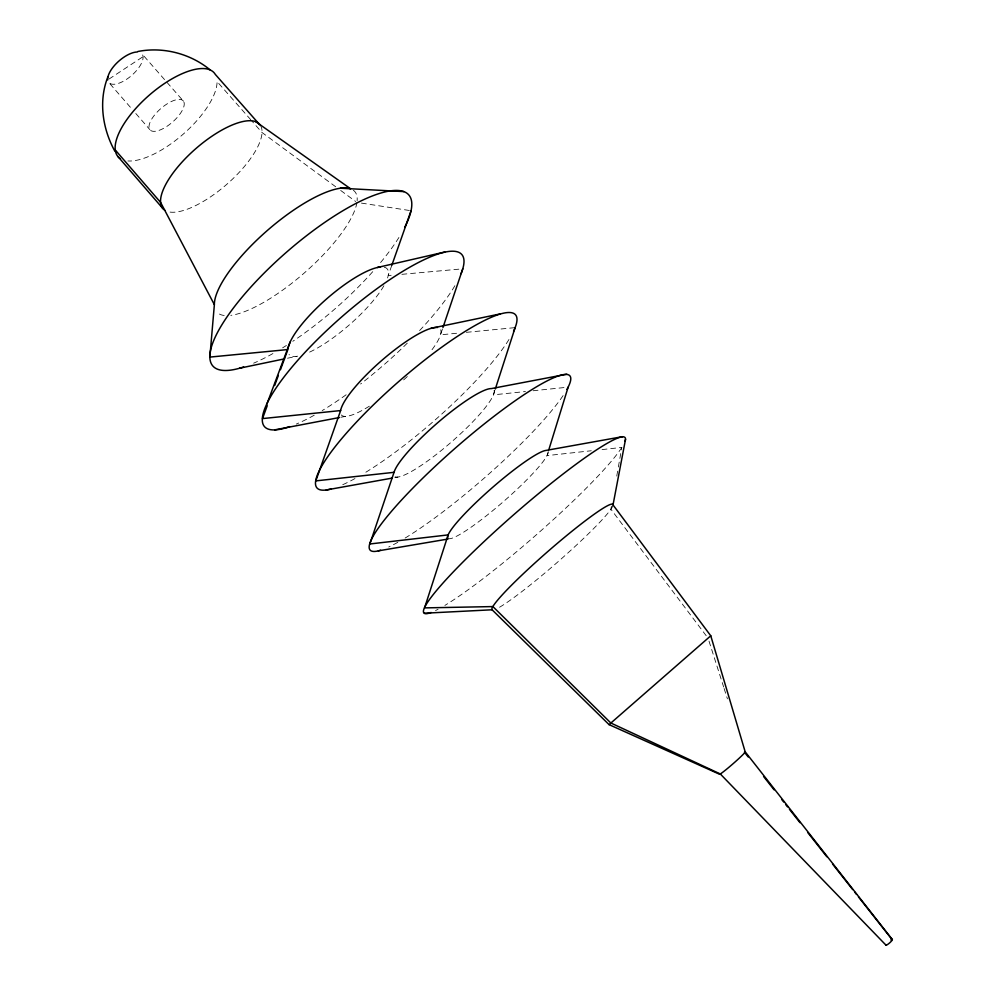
<?xml version="1.0" encoding="UTF-8"?>
<svg xmlns="http://www.w3.org/2000/svg" width="995" height="995" viewBox="0 0 995 995"><rect width="100%" height="100%" fill="white"/><g stroke="black" fill="none" stroke-linecap="round" stroke-linejoin="round"><path stroke-width="0.75" stroke-dasharray="4.97 3.73" d="M611.428 506.194L610.893 509.216L706.201 635.718M616.763 476.058L618.094 468.521M618.355 467.016L621.825 447.427L600.445 449.765M547.922 452.688L547.014 455.61L591.291 450.76M494.838 390.463L493.421 394.841L525.447 391.545M442.464 328.959L440.486 334.83L458.77 333.064M391.756 265.478L388.199 275.565L391.246 275.292M109.015 79.053L143.069 56.665M287.543 358.225L296.522 356.359M340.887 417.253L345.389 416.395M394.828 477.625L397.876 477.078M533.071 390.761L566.628 387.316M466.381 332.33L515.136 327.629M401.905 274.321L462.774 268.824M361.434 203.104L411.047 210.741M335.701 186.774L262.021 132.509L251.81 120.93M340.688 190.455L355.675 201.5M250.79 119.773L217.072 81.553A63.779 25.845 -41.1 0 1 184.274 133.218A63.779 25.845 -41.1 0 1 127.932 160.966M183.515 101.229A22.039 8.93 -41.1 0 0 153.864 115.93A22.039 8.93 -41.1 0 0 162.508 128.902A22.039 8.93 -41.1 0 0 183.515 101.229L142.223 54.128A21.94 9.627 -41.1 0 1 131.041 75.981A21.94 9.627 -41.1 0 1 108.704 82.361L131.788 108.89M135.805 113.505L149.859 129.648M709.012 641.153L723.651 687.023M724.111 688.503L727.42 698.863M260.64 125.756A64.128 23.631 -41.1 0 1 231.089 180.443A64.128 23.631 -41.1 0 1 168.453 211.798M353.362 190.232A91.577 28.146 -41.1 0 1 357.13 200.729M356.931 202.42A91.577 28.146 -41.1 0 1 307.057 270.528A91.577 28.146 -41.1 0 1 230.79 315.365M224.198 315.477A91.577 28.146 -41.1 0 1 216.96 312.169M398.92 237.469A130.071 37.288 -41.1 0 1 378.722 264.782M372.739 271.685A130.071 37.288 -41.1 0 1 292.804 341.297M286.398 345.476A130.071 37.288 -41.1 0 1 282.63 347.827M272.928 353.548A130.071 37.288 -41.1 0 1 253.638 363.175M384.257 267.22A65.123 17.251 -41.1 0 1 387.553 277.966M383.908 285.764A65.123 17.251 -41.1 0 1 307.841 352.914M297.716 356.185A65.123 17.251 -41.1 0 1 289.048 354.481M454.889 285.714A130.892 31.927 -41.1 0 1 419.119 331.074M407.303 343.138A130.892 31.927 -41.1 0 1 360.6 383.995M346.148 394.766A130.892 31.927 -41.1 0 1 322.169 410.612M314.246 415.201A130.892 31.927 -41.1 0 1 296.249 424.094M440.673 329.755A65.533 14.539 -41.1 0 1 430.499 351.695M407.316 376.545A65.533 14.539 -41.1 0 1 401.731 381.607M369.369 406.184A65.533 14.539 -41.1 0 1 341.335 414.952M508.955 339.519A131.726 26.43 -41.1 0 1 362.976 473.968M354.966 478.57A131.726 26.43 -41.1 0 1 341.671 485.174M494.092 390.289A65.944 11.766 -41.1 0 1 449.678 443.509A65.944 11.766 -41.1 0 1 394.281 476.195M563.095 395.587A132.559 20.795 -41.1 0 1 404.418 538.482M397.813 542.312A132.559 20.795 -41.1 0 1 388.722 547.001M548.183 451.581A66.366 8.93 -41.1 0 1 503.893 501.206A66.366 8.93 -41.1 0 1 448.571 538.656M621.825 447.427A133.405 15 -41.1 0 1 544.066 527.972A133.405 15 -41.1 0 1 444.877 605.408M438.074 609.263A133.405 15 -41.1 0 1 435.524 610.569M612.87 505.684A80.172 7.214 -41.1 0 1 563.182 557.188A80.172 7.214 -41.1 0 1 497.326 608.467"/><path stroke-width="1.49" d="M255.864 121.726L350.551 188.764A91.577 28.146 -41.1 0 0 270.142 228.066A91.577 28.146 -41.1 0 0 214.373 304.681L209.858 357.093L287.866 349.556L280.466 369.692M424.467 613.218L492.09 609.786A80.172 7.214 -41.1 0 1 550.198 549.451A80.172 7.214 -41.1 0 1 613.019 504.938L625.544 439.205M548.817 449.777L568.145 387.154M495.311 388.995L515.136 327.629M566.777 374.219L491.356 388.585A65.944 11.766 -41.1 0 0 438.31 422.203A65.944 11.766 -41.1 0 0 394.045 472.326L369.854 543.979L448.16 534.9L424.566 607.895L492.898 606.577L610.843 723.004L720.293 773.961L886.072 945.25M442.962 327.492L462.774 268.824M437.464 327.517A65.533 14.539 -41.1 0 0 383.224 359.183A65.533 14.539 -41.1 0 0 340.626 410.562L315.825 480.883L394.045 472.326M391.756 265.478L411.047 210.741M267.257 405.649L262.506 418.596L340.626 410.562M274.657 385.513L278.351 375.451M266.809 404.231L290.192 341.957M107.957 76.665C98.343 100.831 102.46 128.604 114.773 151.053M492.09 609.786L609.052 724.621L710.766 635.793L613.019 504.938M377.354 267.506L444.753 252.021M239.658 368.2L284.545 358.847M430.984 328.338L499.913 313.972M274.744 429.852L339.382 417.539M326.223 489.975L391.781 478.172M622.46 436.681L545.944 450.437A66.366 8.93 -41.1 0 0 487.562 491.828A66.366 8.93 -41.1 0 0 447.887 538.208M378.349 550.844L447.999 539.041M137.832 51.504C163.006 46.516 190.393 53.556 210.144 69.911M340.365 188.204L403.958 191.6M609.052 724.621L719.584 774.247M259.633 124.624L215.293 74.389A63.779 25.845 -41.1 0 0 148.578 95.769A63.779 25.845 -41.1 0 0 119.972 158.429M115.283 150.009L160.605 202.408L214.373 304.681M117.97 156.588L162.894 208.564M745.367 753.352L748.24 756.996M763.575 776.461L774.11 789.843M781.784 799.57L783.699 802.007M785.615 804.433L787.53 806.87M789.445 809.296L799.992 822.678M807.654 832.417L826.82 856.732M832.566 864.033L852.69 889.58M854.618 892.005L856.533 894.443M858.449 896.881L891.993 939.442M892.266 939.467L745.168 751.797L710.766 635.793M164.747 210.219A64.128 23.631 -41.1 0 1 193.975 150.27A64.128 23.631 -41.1 0 1 259.956 124.723M107.758 79.886A21.94 9.627 -41.1 0 1 107.796 77.772M108.02 76.603A21.94 9.627 -41.1 0 1 119.761 60.309A21.94 9.627 -41.1 0 1 137.235 52.001M243.613 366.993A130.071 37.288 -41.1 0 1 228.141 315.266A130.071 37.288 -41.1 0 1 358.747 202.022A130.071 37.288 -41.1 0 1 404.716 227.295M288.015 348.474A65.123 17.251 -41.1 0 1 326.037 299.42A65.123 17.251 -41.1 0 1 380.476 267.008M289.769 426.594A130.892 31.927 -41.1 0 1 337.865 320.29A130.892 31.927 -41.1 0 1 461.071 273.613M331.298 488.931A131.726 26.43 -41.1 0 1 401.333 379.282A131.726 26.43 -41.1 0 1 513.544 331.26M380.6 550.223A132.559 20.795 -41.1 0 1 460.237 443.845A132.559 20.795 -41.1 0 1 566.963 389.368M431.133 612.472A133.405 15 -41.1 0 1 510.161 517.848A133.405 15 -41.1 0 1 625.034 441.345M744.409 752.133A17.039 0.97 -41.1 0 1 733.551 763.302A17.039 0.97 -41.1 0 1 719.746 773.774M890.848 939.976A4.341 0.796 -41.1 0 1 891.943 940.462A4.341 0.796 -41.1 0 1 887.714 944.392A4.341 0.796 -41.1 0 1 885.898 944.591"/></g></svg>
